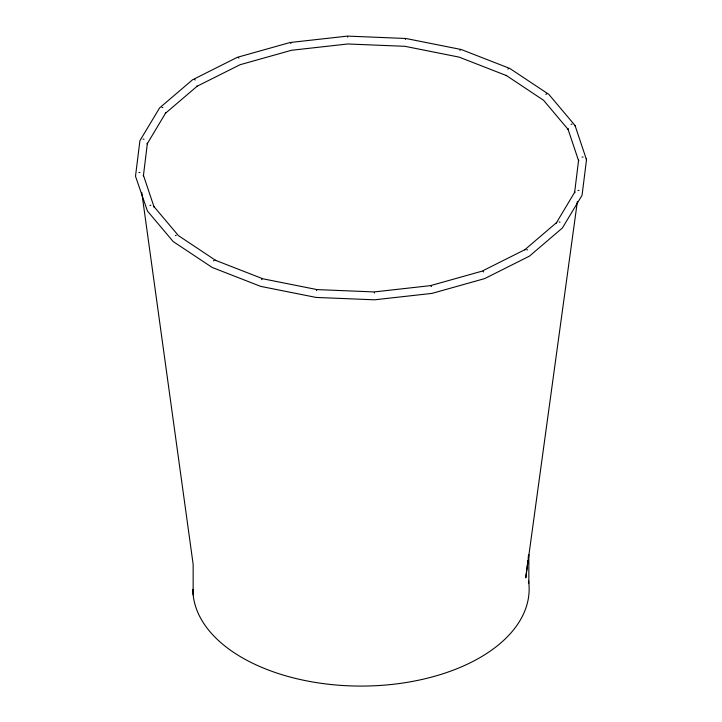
<?xml version="1.0" encoding="UTF-8"?>
<svg xmlns="http://www.w3.org/2000/svg" width="722" height="722" viewBox="0 0 722 722"><rect width="100%" height="100%" fill="white"/><g stroke="black" fill="none" stroke-linecap="round" stroke-linejoin="round"><path stroke-width="1.08" d="M586.499 159.697L582.067 195.274L562.375 228.008L529.47 256.12L484.679 278.593L432.018 293.385L374.51 299.81L316.083 297.428L260.714 286.39L212.187 267.456L173.181 241.554L147.459 211.05L135.501 176.24L139.924 140.664L159.607 107.921L192.512 79.808L237.303 57.327L289.973 42.526L347.49 36.1L405.926 38.492L461.295 49.529L509.831 68.464L548.837 94.365L575.046 125.511L586.499 159.697L586.237 158.894M527.899 560.335L525.751 577.916L577.392 201.429M528.17 558.133L528.576 554.839M316.462 290.632L316.669 290.045M405.331 39.511L405.538 38.925M261.554 279.694L262.023 279.152M459.977 50.405L460.446 49.863M213.432 260.913L214.118 260.462M507.882 69.086L508.568 68.644M175.365 235.589L176.231 235.255M545.769 94.293L546.635 93.968M149.941 205.436L150.934 205.247M571.066 124.31L572.059 124.121M138.913 172.513L139.951 172.477M582.049 157.08L583.087 157.044M143.01 139.066L144.03 139.184M577.97 190.373L578.99 190.491M161.963 107.361L162.892 107.632M559.108 221.925L560.037 222.195M194.489 79.582L195.265 79.971M526.735 249.577L527.511 249.974M238.35 57.598L238.928 58.103M483.072 271.454L483.65 271.959M153.939 206.6L153.443 205.978L178.433 235.634L215.878 260.534L215.382 260.263L262.871 278.791L317.048 289.594L374.222 291.932L430.483 285.641L482.025 271.165L525.309 249.478L524.759 249.785L556.734 222.457L556.265 223.044L574.865 191.944L574.595 192.72L578.62 159.95L578.611 160.78L567.799 128.525L568.539 129.915L543.549 100.268L506.113 75.359L506.6 75.639L459.12 57.119L404.952 46.316L347.787 43.979L291.517 50.269L239.993 64.745L196.709 86.432L197.259 86.117L165.284 113.435L165.744 112.849L147.144 143.94L147.405 143.164L143.389 175.942L143.38 175.103L154.192 207.358M290.578 42.923L290.912 43.491M431.088 286.056L431.422 286.634M575.046 125.511L575.299 126.269M141.756 192.422L193.153 564.333L193.153 594.838M347.607 36.551L347.67 37.156M374.33 292.401L374.393 293.006M528.847 554.821L528.847 583.15M528.585 581.057A168.154 97.082 0 0 1 368.184 685.99A168.154 97.082 0 0 1 192.846 589.351"/></g></svg>
